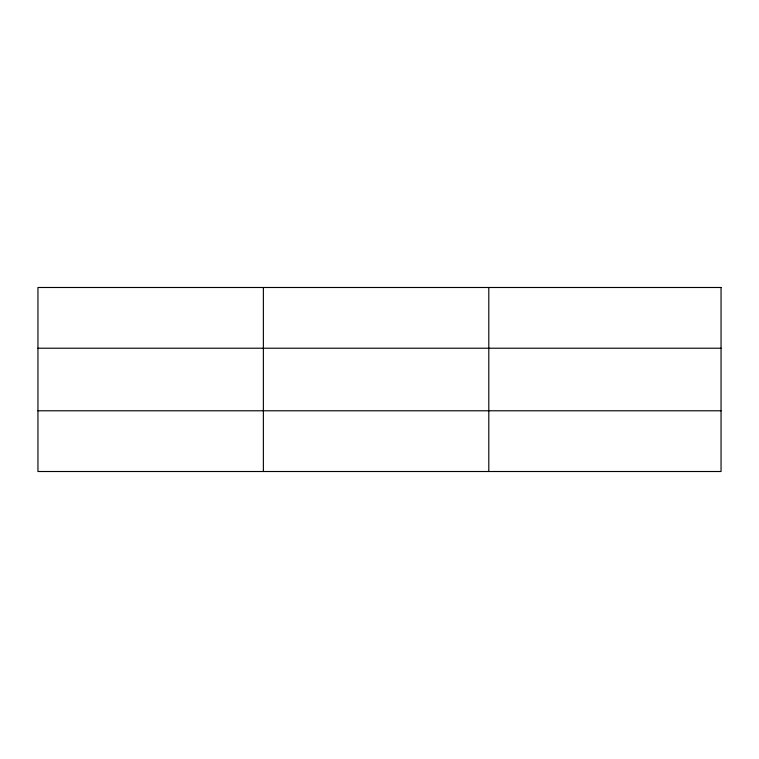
<?xml version="1.0" encoding="UTF-8"?>
<svg xmlns="http://www.w3.org/2000/svg" width="759" height="759" viewBox="0 0 759 759"><rect width="100%" height="100%" fill="white"/><g stroke="black" fill="none" stroke-linecap="round" stroke-linejoin="round"><path stroke-width="1.14" d="M263.373 471.51L263.373 287.49M488.796 471.51L488.796 287.49M37.95 348.22L721.05 348.22M37.95 410.78L721.05 410.78M721.05 287.49L721.05 471.51L37.95 471.51L37.95 287.49L721.05 287.49"/></g></svg>
